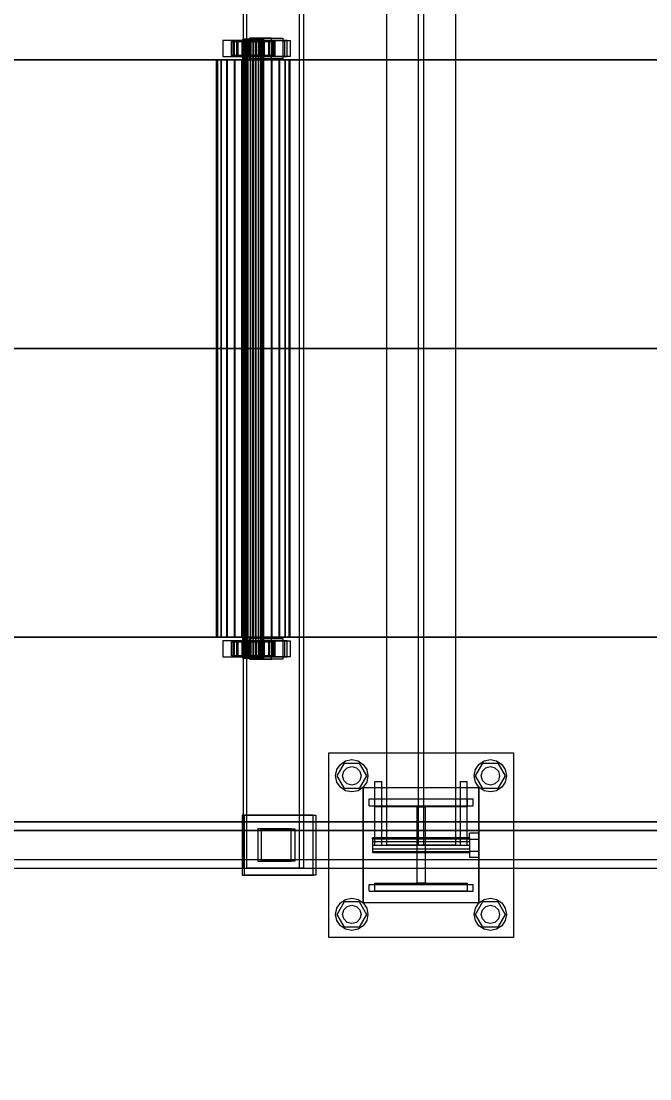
# Model space of a CAD drawing. Header units: millimetres. Extents: x -191664 to 191490, y -197311 to 10263.
# Drawn here: x 36052 to 36597, y -18632 to -17716 of the extents above; entities that cross this region are included whole.
import ezdxf

# ---------------------------------------------------------------- set-up
doc = ezdxf.new("R2010")
doc.units = ezdxf.units.MM
doc.layers.add('COTAS_INSTALACION_P', color=30, linetype='Continuous', lineweight=0)
doc.layers.add('superior_C03', color=7, linetype='Continuous', lineweight=0)
doc.dimstyles.new('PLANTA_100', dxfattribs={"dimtxt": 250, "dimasz": 150, "dimexe": 150, "dimexo": 80, "dimgap": 100, "dimtad": 1, "dimtih": 1, "dimtoh": 1, "dimdec": 1, "dimdsep": 46, "dimcen": 0.09, "dimclrd": 1, "dimclre": 1, "dimclrt": 1, "dimadec": 0, "dimazin": 0, "dimtfac": 1, "dimtdec": 4, "dimtofl": 0, "dimtmove": 0, "dimatfit": 3, "dimfxl": 1, "dimtolj": 1, "dimtzin": 0, "dimarcsym": 0})

# ---------------------------------------------------------------- blocks, each defined once
blk = doc.blocks.new('*D5')
at = {"layer": 'COTAS_INSTALACION_P', "color": 1, "lineweight": -2, "transparency": 16777216}
for p, q in [((-1000, -18080), (-1000, -25850)), ((60117.12, -18080), (60117.12, -25850)), ((-850, -25700), (59967.12, -25700))]:
    blk.add_line(p, q, dxfattribs=at)
at = {"layer": 'COTAS_INSTALACION_P', "color": 1, "transparency": 16777216}
for points in [[(-850, -25675), (-850, -25725), (-1000, -25700)], [(59967.12, -25675), (59967.12, -25725), (60117.12, -25700)]]:
    blk.add_solid(points, dxfattribs=at)
at = {"layer": 'Defpoints', "color": 0, "transparency": 16777216}
for p in [(-1000, -18000), (60117.12, -18000), (60117.12, -25700)]:
    blk.add_point(p, dxfattribs=at)

msp = doc.modelspace()

# ---------------------------------------------------------------- linework, layer by layer
at = {"layer": 'superior_C03', "color": 139, "true_color": 0x354b57}
for p, q in [((36244.72, -17550), (36244.72, -18450)), ((36247.95, -18450), (36247.95, -17550)), ((36293.64, -18450), (36293.64, -17550)), ((36296.87, -17550), (36296.87, -18450)), ((36368.85, -17570), (36368.85, -18430)), ((36396.35, -17570), (36396.35, -18430)), ((36401.35, -18430), (36401.35, -17570)), ((36428.85, -18430), (36428.85, -17570)), ((36236.77, -17733), (36227.14, -17733)), ((36227.14, -17733), (36227.14, -17747)), ((36240.07, -17733), (36227.14, -17733)), ((36282.86, -17733), (36236.64, -17733)), ((36236.64, -17733), (36236.64, -17747)), ((36239.33, -17733), (36236.64, -17733)), ((36236.77, -17747), (36236.77, -17733)), ((36236.77, -17733), (36249.7, -17733)), ((36239.33, -17747), (36239.33, -17733)), ((36239.33, -17733), (36285.56, -17733)), ((36240.07, -17747), (36240.07, -17733)), ((36240.07, -17733), (36249.7, -17733)), ((36249.7, -17733), (36249.7, -17747)), ((36269.38, -17731), (36250.12, -17731)), ((36250.12, -17731), (36250.12, -17749)), ((36259.82, -17731), (36250.12, -17731)), ((36267.59, -17733), (36257.96, -17733)), ((36257.96, -17733), (36257.96, -17747)), ((36270.88, -17733), (36257.96, -17733)), ((36259.82, -17749), (36259.82, -17731)), ((36259.82, -17731), (36279.08, -17731)), ((36267.59, -17747), (36267.59, -17733)), ((36267.59, -17733), (36280.51, -17733)), ((36269.38, -17749), (36269.38, -17731)), ((36269.38, -17731), (36279.08, -17731)), ((36270.88, -17747), (36270.88, -17733)), ((36270.88, -17733), (36280.51, -17733)), ((36279.08, -17731), (36279.08, -17749)), ((36280.51, -17733), (36280.51, -17747)), ((36282.86, -17747), (36282.86, -17733)), ((36282.86, -17733), (36285.56, -17733)), ((36285.56, -17733), (36285.56, -17747)), ((36227.14, -17747), (36236.77, -17747)), ((36227.14, -17747), (36240.07, -17747)), ((36236.64, -17747), (36282.86, -17747)), ((36236.64, -17747), (36239.33, -17747)), ((36249.7, -17747), (36236.77, -17747)), ((36285.56, -17747), (36239.33, -17747)), ((36249.7, -17747), (36240.07, -17747)), ((36250.12, -17749), (36269.38, -17749)), ((36259.82, -17749), (36250.12, -17749)), ((36257.96, -17747), (36267.59, -17747)), ((36257.96, -17747), (36270.88, -17747)), ((36279.08, -17749), (36259.82, -17749)), ((36280.51, -17747), (36267.59, -17747)), ((36279.08, -17749), (36269.38, -17749)), ((36280.51, -17747), (36270.88, -17747)), ((36285.56, -17747), (36282.86, -17747)), ((36236.77, -18253), (36227.14, -18253)), ((36227.14, -18253), (36227.14, -18267)), ((36240.07, -18253), (36227.14, -18253)), ((36282.86, -18253), (36236.64, -18253)), ((36236.64, -18253), (36236.64, -18267)), ((36239.33, -18253), (36236.64, -18253)), ((36236.77, -18267), (36236.77, -18253)), ((36236.77, -18253), (36249.7, -18253)), ((36239.33, -18267), (36239.33, -18253)), ((36239.33, -18253), (36285.56, -18253)), ((36240.07, -18267), (36240.07, -18253)), ((36240.07, -18253), (36249.7, -18253)), ((36249.7, -18253), (36249.7, -18267)), ((36269.38, -18251), (36250.12, -18251)), ((36250.12, -18251), (36250.12, -18269)), ((36259.82, -18251), (36250.12, -18251)), ((36267.59, -18253), (36257.96, -18253)), ((36257.96, -18253), (36257.96, -18267)), ((36270.88, -18253), (36257.96, -18253)), ((36259.82, -18269), (36259.82, -18251)), ((36259.82, -18251), (36279.08, -18251)), ((36267.59, -18267), (36267.59, -18253)), ((36267.59, -18253), (36280.51, -18253)), ((36269.38, -18269), (36269.38, -18251)), ((36269.38, -18251), (36279.08, -18251)), ((36270.88, -18267), (36270.88, -18253)), ((36270.88, -18253), (36280.51, -18253)), ((36279.08, -18251), (36279.08, -18269)), ((36280.51, -18253), (36280.51, -18267)), ((36282.86, -18267), (36282.86, -18253)), ((36282.86, -18253), (36285.56, -18253)), ((36285.56, -18253), (36285.56, -18267)), ((36227.14, -18267), (36236.77, -18267)), ((36227.14, -18267), (36240.07, -18267)), ((36236.64, -18267), (36282.86, -18267)), ((36236.64, -18267), (36239.33, -18267)), ((36249.7, -18267), (36236.77, -18267)), ((36285.56, -18267), (36239.33, -18267)), ((36249.7, -18267), (36240.07, -18267)), ((36257.96, -18267), (36267.59, -18267)), ((36257.96, -18267), (36270.88, -18267)), ((36280.51, -18267), (36267.59, -18267)), ((36280.51, -18267), (36270.88, -18267)), ((36285.56, -18267), (36282.86, -18267)), ((36250.12, -18269), (36269.38, -18269)), ((36259.82, -18269), (36250.12, -18269)), ((36279.08, -18269), (36259.82, -18269)), ((36279.08, -18269), (36269.38, -18269)), ((36358.85, -18397), (36358.85, -18390)), ((36358.85, -18390), (36438.85, -18390)), ((36438.85, -18390), (36438.85, -18397)), ((36305.38, -18404), (36243.75, -18404)), ((36243.75, -18404), (36243.75, -18456)), ((36245.9, -18404), (36243.75, -18404)), ((36245.9, -18456), (36245.9, -18404)), ((36245.9, -18404), (36307.54, -18404)), ((36305.38, -18456), (36305.38, -18404)), ((36305.38, -18404), (36307.54, -18404)), ((36307.54, -18404), (36307.54, -18456)), ((36438.85, -18397), (36358.85, -18397)), ((36395.35, -18463), (36395.35, -18397)), ((36395.35, -18397), (36402.35, -18397)), ((36402.35, -18397), (36402.35, -18463)), ((36690.02, -18410), (35534.36, -18410)), ((35545.13, -18410), (36700.79, -18410)), ((36780.24, -18410), (35624.58, -18410)), ((35638.04, -18410), (36793.71, -18410)), ((35539.69, -18417.5), (36786.92, -18417.5)), ((36787.03, -18417.5), (35539.8, -18417.5)), ((36286.32, -18416), (36257.42, -18416)), ((36257.42, -18416), (36257.42, -18444)), ((36260.66, -18416), (36257.42, -18416)), ((36260.66, -18444), (36260.66, -18416)), ((36260.66, -18416), (36289.55, -18416)), ((36286.32, -18444), (36286.32, -18416)), ((36286.32, -18416), (36289.55, -18416)), ((36289.55, -18416), (36289.55, -18444)), ((36428.85, -18430), (36368.85, -18430)), ((36401.35, -18430), (36396.35, -18430)), ((35534.36, -18450), (36690.02, -18450)), ((35539.69, -18442.5), (36786.92, -18442.5)), ((35539.8, -18442.5), (36787.03, -18442.5)), ((35545.13, -18450), (36700.79, -18450)), ((35624.58, -18450), (36780.24, -18450)), ((35638.04, -18450), (36793.71, -18450)), ((36244.72, -18450), (36293.64, -18450)), ((36244.72, -18450), (36247.95, -18450)), ((36296.87, -18450), (36247.95, -18450)), ((36257.42, -18444), (36286.32, -18444)), ((36257.42, -18444), (36260.66, -18444)), ((36289.55, -18444), (36260.66, -18444)), ((36289.55, -18444), (36286.32, -18444)), ((36296.87, -18450), (36293.64, -18450)), ((36243.75, -18456), (36305.38, -18456)), ((36243.75, -18456), (36245.9, -18456)), ((36307.54, -18456), (36245.9, -18456)), ((36307.54, -18456), (36305.38, -18456)), ((36358.85, -18470), (36358.85, -18463)), ((36358.85, -18463), (36438.85, -18463)), ((36402.35, -18463), (36395.35, -18463)), ((36438.85, -18463), (36438.85, -18470)), ((36438.85, -18470), (36358.85, -18470))]:
    msp.add_line(p, q, dxfattribs=at)
at = {"layer": 'superior_C03', "color": 155, "true_color": 0x617580}
for p, q in [((36235.15, -17734), (36234.56, -17734)), ((36234.56, -17734), (36244.56, -17734)), ((36234.56, -17746), (36234.56, -17734)), ((36234.56, -17734), (36235.26, -17734)), ((36237, -17734), (36235.15, -17734)), ((36235.15, -17734), (36244.84, -17734)), ((36235.15, -17746), (36235.15, -17734)), ((36235.26, -17734), (36244.89, -17734)), ((36235.26, -17746), (36235.26, -17734)), ((36235.26, -17734), (36237.21, -17734)), ((36239.98, -17734), (36237, -17734)), ((36237, -17734), (36245.71, -17734)), ((36237, -17746), (36237, -17734)), ((36237.21, -17734), (36245.81, -17734)), ((36237.21, -17746), (36237.21, -17734)), ((36237.21, -17734), (36240.27, -17734)), ((36243.88, -17734), (36239.98, -17734)), ((36239.98, -17734), (36247.12, -17734)), ((36239.98, -17746), (36239.98, -17734)), ((36240.27, -17734), (36247.26, -17734)), ((36240.27, -17746), (36240.27, -17734)), ((36240.27, -17734), (36244.24, -17734)), ((36248.44, -17734), (36243.88, -17734)), ((36243.88, -17734), (36248.97, -17734)), ((36243.88, -17746), (36243.88, -17734)), ((36244.24, -17734), (36249.14, -17734)), ((36244.24, -17746), (36244.24, -17734)), ((36244.24, -17734), (36248.84, -17734)), ((36244.56, -17734), (36244.84, -17734)), ((36244.56, -17734), (36244.56, -17746)), ((36244.89, -17734), (36244.56, -17734)), ((36244.84, -17734), (36245.71, -17734)), ((36244.84, -17734), (36244.84, -17746)), ((36244.89, -17734), (36244.89, -17746)), ((36245.81, -17734), (36244.89, -17734)), ((36245.71, -17734), (36247.12, -17734)), ((36245.71, -17734), (36245.71, -17746)), ((36245.81, -17734), (36245.81, -17746)), ((36247.26, -17734), (36245.81, -17734)), ((36247.12, -17734), (36248.97, -17734)), ((36247.12, -17734), (36247.12, -17746)), ((36247.26, -17734), (36247.26, -17746)), ((36249.14, -17734), (36247.26, -17734)), ((36253.35, -17734), (36248.44, -17734)), ((36248.44, -17734), (36251.13, -17734)), ((36248.44, -17746), (36248.44, -17734)), ((36248.84, -17734), (36251.32, -17734)), ((36248.84, -17746), (36248.84, -17734)), ((36248.84, -17734), (36253.76, -17734)), ((36248.97, -17734), (36251.13, -17734)), ((36248.97, -17734), (36248.97, -17746)), ((36249.14, -17734), (36249.14, -17746)), ((36251.32, -17734), (36249.14, -17734)), ((36251.13, -17734), (36253.46, -17734)), ((36251.13, -17734), (36251.13, -17746)), ((36251.32, -17734), (36251.32, -17746)), ((36253.65, -17734), (36251.32, -17734)), ((36258.27, -17734), (36253.35, -17734)), ((36253.35, -17734), (36253.46, -17734)), ((36253.35, -17746), (36253.35, -17734)), ((36253.46, -17734), (36255.79, -17734)), ((36253.46, -17734), (36253.46, -17746)), ((36253.76, -17734), (36253.65, -17734)), ((36253.65, -17734), (36253.65, -17746)), ((36255.98, -17734), (36253.65, -17734)), ((36253.76, -17746), (36253.76, -17734)), ((36253.76, -17734), (36258.67, -17734)), ((36258.27, -17734), (36255.79, -17734)), ((36255.79, -17734), (36257.97, -17734)), ((36255.79, -17734), (36255.79, -17746)), ((36258.67, -17734), (36255.98, -17734)), ((36255.98, -17734), (36255.98, -17746)), ((36258.14, -17734), (36255.98, -17734)), ((36262.88, -17734), (36257.97, -17734)), ((36257.97, -17734), (36259.85, -17734)), ((36257.97, -17734), (36257.97, -17746)), ((36263.24, -17734), (36258.14, -17734)), ((36258.14, -17734), (36258.14, -17746)), ((36259.99, -17734), (36258.14, -17734)), ((36262.88, -17734), (36258.27, -17734)), ((36258.27, -17746), (36258.27, -17734)), ((36258.67, -17746), (36258.67, -17734)), ((36258.67, -17734), (36263.24, -17734)), ((36266.84, -17734), (36259.85, -17734)), ((36259.85, -17734), (36261.3, -17734)), ((36259.85, -17734), (36259.85, -17746)), ((36267.14, -17734), (36259.99, -17734)), ((36259.99, -17734), (36259.99, -17746)), ((36261.4, -17734), (36259.99, -17734)), ((36269.91, -17734), (36261.3, -17734)), ((36261.3, -17734), (36262.22, -17734)), ((36261.3, -17734), (36261.3, -17746)), ((36270.11, -17734), (36261.4, -17734)), ((36261.4, -17734), (36261.4, -17746)), ((36262.27, -17734), (36261.4, -17734)), ((36262.22, -17734), (36271.85, -17734)), ((36262.22, -17746), (36262.22, -17734)), ((36262.22, -17734), (36262.56, -17734)), ((36271.96, -17734), (36262.27, -17734)), ((36262.27, -17734), (36262.27, -17746)), ((36262.56, -17734), (36262.27, -17734)), ((36272.56, -17734), (36262.56, -17734)), ((36262.56, -17734), (36262.56, -17746)), ((36266.84, -17734), (36262.88, -17734)), ((36262.88, -17746), (36262.88, -17734)), ((36263.24, -17746), (36263.24, -17734)), ((36263.24, -17734), (36267.14, -17734)), ((36269.91, -17734), (36266.84, -17734)), ((36266.84, -17746), (36266.84, -17734)), ((36267.14, -17746), (36267.14, -17734)), ((36267.14, -17734), (36270.11, -17734)), ((36271.85, -17734), (36269.91, -17734)), ((36269.91, -17746), (36269.91, -17734)), ((36270.11, -17746), (36270.11, -17734)), ((36270.11, -17734), (36271.96, -17734)), ((36271.85, -17734), (36271.85, -17746)), ((36272.56, -17734), (36271.85, -17734)), ((36271.96, -17746), (36271.96, -17734)), ((36271.96, -17734), (36272.56, -17734)), ((36272.56, -17746), (36272.56, -17734)), ((36244.56, -17746), (36234.56, -17746)), ((36234.56, -17746), (36235.15, -17746)), ((36235.26, -17746), (36234.56, -17746)), ((36244.84, -17746), (36235.15, -17746)), ((36235.15, -17746), (36237, -17746)), ((36244.89, -17746), (36235.26, -17746)), ((36237.21, -17746), (36235.26, -17746)), ((36245.71, -17746), (36237, -17746)), ((36237, -17746), (36239.98, -17746)), ((36245.81, -17746), (36237.21, -17746)), ((36240.27, -17746), (36237.21, -17746)), ((36247.12, -17746), (36239.98, -17746)), ((36239.98, -17746), (36243.88, -17746)), ((36247.26, -17746), (36240.27, -17746)), ((36244.24, -17746), (36240.27, -17746)), ((36248.97, -17746), (36243.88, -17746)), ((36243.88, -17746), (36248.44, -17746)), ((36249.14, -17746), (36244.24, -17746)), ((36248.84, -17746), (36244.24, -17746)), ((36244.84, -17746), (36244.56, -17746)), ((36244.56, -17746), (36244.89, -17746)), ((36245.71, -17746), (36244.84, -17746)), ((36244.89, -17746), (36245.81, -17746)), ((36247.12, -17746), (36245.71, -17746)), ((36245.81, -17746), (36247.26, -17746)), ((36248.97, -17746), (36247.12, -17746)), ((36247.26, -17746), (36249.14, -17746)), ((36251.13, -17746), (36248.44, -17746)), ((36248.44, -17746), (36253.35, -17746)), ((36251.32, -17746), (36248.84, -17746)), ((36253.76, -17746), (36248.84, -17746)), ((36251.13, -17746), (36248.97, -17746)), ((36249.14, -17746), (36251.32, -17746)), ((36253.46, -17746), (36251.13, -17746)), ((36251.32, -17746), (36253.65, -17746)), ((36253.46, -17746), (36253.35, -17746)), ((36253.35, -17746), (36258.27, -17746)), ((36255.79, -17746), (36253.46, -17746)), ((36253.65, -17746), (36253.76, -17746)), ((36253.65, -17746), (36255.98, -17746)), ((36258.67, -17746), (36253.76, -17746)), ((36257.97, -17746), (36255.79, -17746)), ((36255.79, -17746), (36258.27, -17746)), ((36255.98, -17746), (36258.67, -17746)), ((36255.98, -17746), (36258.14, -17746)), ((36259.85, -17746), (36257.97, -17746)), ((36257.97, -17746), (36262.88, -17746)), ((36258.14, -17746), (36263.24, -17746)), ((36258.14, -17746), (36259.99, -17746)), ((36258.27, -17746), (36262.88, -17746)), ((36263.24, -17746), (36258.67, -17746)), ((36261.3, -17746), (36259.85, -17746)), ((36259.85, -17746), (36266.84, -17746)), ((36259.99, -17746), (36267.14, -17746)), ((36259.99, -17746), (36261.4, -17746)), ((36262.22, -17746), (36261.3, -17746)), ((36261.3, -17746), (36269.91, -17746)), ((36261.4, -17746), (36270.11, -17746)), ((36261.4, -17746), (36262.27, -17746)), ((36271.85, -17746), (36262.22, -17746)), ((36262.56, -17746), (36262.22, -17746)), ((36262.27, -17746), (36271.96, -17746)), ((36262.27, -17746), (36262.56, -17746)), ((36262.56, -17746), (36272.56, -17746)), ((36262.88, -17746), (36266.84, -17746)), ((36267.14, -17746), (36263.24, -17746)), ((36266.84, -17746), (36269.91, -17746)), ((36270.11, -17746), (36267.14, -17746)), ((36269.91, -17746), (36271.85, -17746)), ((36271.96, -17746), (36270.11, -17746)), ((36271.85, -17746), (36272.56, -17746)), ((36272.56, -17746), (36271.96, -17746)), ((36235.15, -18254), (36234.56, -18254)), ((36234.56, -18254), (36244.56, -18254)), ((36234.56, -18266), (36234.56, -18254)), ((36234.56, -18254), (36235.26, -18254)), ((36237, -18254), (36235.15, -18254)), ((36235.15, -18254), (36244.84, -18254)), ((36235.15, -18266), (36235.15, -18254)), ((36235.26, -18254), (36244.89, -18254)), ((36235.26, -18266), (36235.26, -18254)), ((36235.26, -18254), (36237.21, -18254)), ((36239.98, -18254), (36237, -18254)), ((36237, -18254), (36245.71, -18254)), ((36237, -18266), (36237, -18254)), ((36237.21, -18254), (36245.81, -18254)), ((36237.21, -18266), (36237.21, -18254)), ((36237.21, -18254), (36240.27, -18254)), ((36243.88, -18254), (36239.98, -18254)), ((36239.98, -18254), (36247.12, -18254)), ((36239.98, -18266), (36239.98, -18254)), ((36240.27, -18254), (36247.26, -18254)), ((36240.27, -18266), (36240.27, -18254)), ((36240.27, -18254), (36244.24, -18254)), ((36248.44, -18254), (36243.88, -18254)), ((36243.88, -18254), (36248.97, -18254)), ((36243.88, -18266), (36243.88, -18254)), ((36244.24, -18254), (36249.14, -18254)), ((36244.24, -18266), (36244.24, -18254)), ((36244.24, -18254), (36248.84, -18254)), ((36244.56, -18254), (36244.84, -18254)), ((36244.56, -18254), (36244.56, -18266)), ((36244.89, -18254), (36244.56, -18254)), ((36244.84, -18254), (36245.71, -18254)), ((36244.84, -18254), (36244.84, -18266)), ((36244.89, -18254), (36244.89, -18266)), ((36245.81, -18254), (36244.89, -18254)), ((36245.71, -18254), (36247.12, -18254)), ((36245.71, -18254), (36245.71, -18266)), ((36245.81, -18254), (36245.81, -18266)), ((36247.26, -18254), (36245.81, -18254)), ((36247.12, -18254), (36248.97, -18254)), ((36247.12, -18254), (36247.12, -18266)), ((36247.26, -18254), (36247.26, -18266)), ((36249.14, -18254), (36247.26, -18254)), ((36253.35, -18254), (36248.44, -18254)), ((36248.44, -18254), (36251.13, -18254)), ((36248.44, -18266), (36248.44, -18254)), ((36248.84, -18254), (36251.32, -18254)), ((36248.84, -18266), (36248.84, -18254)), ((36248.84, -18254), (36253.76, -18254)), ((36248.97, -18254), (36251.13, -18254)), ((36248.97, -18254), (36248.97, -18266)), ((36249.14, -18254), (36249.14, -18266)), ((36251.32, -18254), (36249.14, -18254)), ((36251.13, -18254), (36253.46, -18254)), ((36251.13, -18254), (36251.13, -18266)), ((36251.32, -18254), (36251.32, -18266)), ((36253.65, -18254), (36251.32, -18254)), ((36258.27, -18254), (36253.35, -18254)), ((36253.35, -18254), (36253.46, -18254)), ((36253.35, -18266), (36253.35, -18254)), ((36253.46, -18254), (36255.79, -18254)), ((36253.46, -18254), (36253.46, -18266)), ((36253.76, -18254), (36253.65, -18254)), ((36253.65, -18254), (36253.65, -18266)), ((36255.98, -18254), (36253.65, -18254)), ((36253.76, -18266), (36253.76, -18254)), ((36253.76, -18254), (36258.67, -18254)), ((36258.27, -18254), (36255.79, -18254)), ((36255.79, -18254), (36257.97, -18254)), ((36255.79, -18254), (36255.79, -18266)), ((36258.67, -18254), (36255.98, -18254)), ((36255.98, -18254), (36255.98, -18266)), ((36258.14, -18254), (36255.98, -18254)), ((36262.88, -18254), (36257.97, -18254)), ((36257.97, -18254), (36259.85, -18254)), ((36257.97, -18254), (36257.97, -18266)), ((36263.24, -18254), (36258.14, -18254)), ((36258.14, -18254), (36258.14, -18266)), ((36259.99, -18254), (36258.14, -18254)), ((36262.88, -18254), (36258.27, -18254)), ((36258.27, -18266), (36258.27, -18254)), ((36258.67, -18266), (36258.67, -18254)), ((36258.67, -18254), (36263.24, -18254)), ((36266.84, -18254), (36259.85, -18254)), ((36259.85, -18254), (36261.3, -18254)), ((36259.85, -18254), (36259.85, -18266)), ((36267.14, -18254), (36259.99, -18254)), ((36259.99, -18254), (36259.99, -18266)), ((36261.4, -18254), (36259.99, -18254)), ((36269.91, -18254), (36261.3, -18254)), ((36261.3, -18254), (36262.22, -18254)), ((36261.3, -18254), (36261.3, -18266)), ((36270.11, -18254), (36261.4, -18254)), ((36261.4, -18254), (36261.4, -18266)), ((36262.27, -18254), (36261.4, -18254)), ((36262.22, -18254), (36271.85, -18254)), ((36262.22, -18266), (36262.22, -18254)), ((36262.22, -18254), (36262.56, -18254)), ((36271.96, -18254), (36262.27, -18254)), ((36262.27, -18254), (36262.27, -18266)), ((36262.56, -18254), (36262.27, -18254)), ((36272.56, -18254), (36262.56, -18254)), ((36262.56, -18254), (36262.56, -18266)), ((36266.84, -18254), (36262.88, -18254)), ((36262.88, -18266), (36262.88, -18254)), ((36263.24, -18266), (36263.24, -18254)), ((36263.24, -18254), (36267.14, -18254)), ((36269.91, -18254), (36266.84, -18254)), ((36266.84, -18266), (36266.84, -18254)), ((36267.14, -18266), (36267.14, -18254)), ((36267.14, -18254), (36270.11, -18254)), ((36271.85, -18254), (36269.91, -18254)), ((36269.91, -18266), (36269.91, -18254)), ((36270.11, -18266), (36270.11, -18254)), ((36270.11, -18254), (36271.96, -18254)), ((36271.85, -18254), (36271.85, -18266)), ((36272.56, -18254), (36271.85, -18254)), ((36271.96, -18266), (36271.96, -18254)), ((36271.96, -18254), (36272.56, -18254)), ((36272.56, -18266), (36272.56, -18254)), ((36244.56, -18266), (36234.56, -18266)), ((36234.56, -18266), (36235.15, -18266)), ((36235.26, -18266), (36234.56, -18266)), ((36244.84, -18266), (36235.15, -18266)), ((36235.15, -18266), (36237, -18266)), ((36244.89, -18266), (36235.26, -18266)), ((36237.21, -18266), (36235.26, -18266)), ((36245.71, -18266), (36237, -18266)), ((36237, -18266), (36239.98, -18266)), ((36245.81, -18266), (36237.21, -18266)), ((36240.27, -18266), (36237.21, -18266)), ((36247.12, -18266), (36239.98, -18266)), ((36239.98, -18266), (36243.88, -18266)), ((36247.26, -18266), (36240.27, -18266)), ((36244.24, -18266), (36240.27, -18266)), ((36248.97, -18266), (36243.88, -18266)), ((36243.88, -18266), (36248.44, -18266)), ((36249.14, -18266), (36244.24, -18266)), ((36248.84, -18266), (36244.24, -18266)), ((36244.84, -18266), (36244.56, -18266)), ((36244.56, -18266), (36244.89, -18266)), ((36245.71, -18266), (36244.84, -18266)), ((36244.89, -18266), (36245.81, -18266)), ((36247.12, -18266), (36245.71, -18266)), ((36245.81, -18266), (36247.26, -18266)), ((36248.97, -18266), (36247.12, -18266)), ((36247.26, -18266), (36249.14, -18266)), ((36251.13, -18266), (36248.44, -18266)), ((36248.44, -18266), (36253.35, -18266)), ((36251.32, -18266), (36248.84, -18266)), ((36253.76, -18266), (36248.84, -18266)), ((36251.13, -18266), (36248.97, -18266)), ((36249.14, -18266), (36251.32, -18266)), ((36253.46, -18266), (36251.13, -18266)), ((36251.32, -18266), (36253.65, -18266)), ((36253.46, -18266), (36253.35, -18266)), ((36253.35, -18266), (36258.27, -18266)), ((36255.79, -18266), (36253.46, -18266)), ((36253.65, -18266), (36253.76, -18266)), ((36253.65, -18266), (36255.98, -18266)), ((36258.67, -18266), (36253.76, -18266)), ((36257.97, -18266), (36255.79, -18266)), ((36255.79, -18266), (36258.27, -18266)), ((36255.98, -18266), (36258.67, -18266)), ((36255.98, -18266), (36258.14, -18266)), ((36259.85, -18266), (36257.97, -18266)), ((36257.97, -18266), (36262.88, -18266)), ((36258.14, -18266), (36263.24, -18266)), ((36258.14, -18266), (36259.99, -18266)), ((36258.27, -18266), (36262.88, -18266)), ((36263.24, -18266), (36258.67, -18266)), ((36261.3, -18266), (36259.85, -18266)), ((36259.85, -18266), (36266.84, -18266)), ((36259.99, -18266), (36267.14, -18266)), ((36259.99, -18266), (36261.4, -18266)), ((36262.22, -18266), (36261.3, -18266)), ((36261.3, -18266), (36269.91, -18266)), ((36261.4, -18266), (36270.11, -18266)), ((36261.4, -18266), (36262.27, -18266)), ((36271.85, -18266), (36262.22, -18266)), ((36262.56, -18266), (36262.22, -18266)), ((36262.27, -18266), (36271.96, -18266)), ((36262.27, -18266), (36262.56, -18266)), ((36262.56, -18266), (36272.56, -18266)), ((36262.88, -18266), (36266.84, -18266)), ((36267.14, -18266), (36263.24, -18266)), ((36266.84, -18266), (36269.91, -18266)), ((36270.11, -18266), (36267.14, -18266)), ((36269.91, -18266), (36271.85, -18266)), ((36271.96, -18266), (36270.11, -18266)), ((36271.85, -18266), (36272.56, -18266)), ((36272.56, -18266), (36271.96, -18266))]:
    msp.add_line(p, q, dxfattribs=at)
at = {"layer": 'superior_C03', "color": 9, "true_color": 0xbac6cb}
for p, q in [((36244.84, -17732), (36244.56, -17732)), ((36244.56, -17732), (36244.89, -17732)), ((36244.56, -18268), (36244.56, -17732)), ((36245.71, -17732), (36244.84, -17732)), ((36244.84, -18268), (36244.84, -17732)), ((36244.89, -17732), (36245.81, -17732)), ((36244.89, -18268), (36244.89, -17732)), ((36247.12, -17732), (36245.71, -17732)), ((36245.71, -18268), (36245.71, -17732)), ((36245.81, -17732), (36247.26, -17732)), ((36245.81, -18268), (36245.81, -17732)), ((36248.97, -17732), (36247.12, -17732)), ((36247.12, -18268), (36247.12, -17732)), ((36247.26, -17732), (36249.14, -17732)), ((36247.26, -18268), (36247.26, -17732)), ((36251.13, -17732), (36248.97, -17732)), ((36248.97, -18268), (36248.97, -17732)), ((36249.14, -17732), (36251.32, -17732)), ((36249.14, -18268), (36249.14, -17732)), ((36253.46, -17732), (36251.13, -17732)), ((36251.13, -18268), (36251.13, -17732)), ((36251.32, -17732), (36253.65, -17732)), ((36251.32, -18268), (36251.32, -17732)), ((36255.79, -17732), (36253.46, -17732)), ((36253.46, -18268), (36253.46, -17732)), ((36253.65, -17732), (36255.98, -17732)), ((36253.65, -18268), (36253.65, -17732)), ((36257.97, -17732), (36255.79, -17732)), ((36255.79, -18268), (36255.79, -17732)), ((36255.98, -17732), (36258.14, -17732)), ((36255.98, -18268), (36255.98, -17732)), ((36259.85, -17732), (36257.97, -17732)), ((36257.97, -18268), (36257.97, -17732)), ((36258.14, -17732), (36259.99, -17732)), ((36258.14, -18268), (36258.14, -17732)), ((36261.3, -17732), (36259.85, -17732)), ((36259.85, -18268), (36259.85, -17732)), ((36259.99, -17732), (36261.4, -17732)), ((36259.99, -18268), (36259.99, -17732)), ((36262.22, -17732), (36261.3, -17732)), ((36261.3, -18268), (36261.3, -17732)), ((36261.4, -17732), (36262.27, -17732)), ((36261.4, -18268), (36261.4, -17732)), ((36262.56, -17732), (36262.22, -17732)), ((36262.22, -17732), (36262.22, -18268)), ((36262.27, -17732), (36262.56, -17732)), ((36262.27, -18268), (36262.27, -17732)), ((36262.56, -18268), (36262.56, -17732)), ((36244.89, -18268), (36244.56, -18268)), ((36244.56, -18268), (36244.84, -18268)), ((36244.84, -18268), (36245.71, -18268)), ((36245.81, -18268), (36244.89, -18268)), ((36245.71, -18268), (36247.12, -18268)), ((36247.26, -18268), (36245.81, -18268)), ((36247.12, -18268), (36248.97, -18268)), ((36249.14, -18268), (36247.26, -18268)), ((36248.97, -18268), (36251.13, -18268)), ((36251.32, -18268), (36249.14, -18268)), ((36251.13, -18268), (36253.46, -18268)), ((36253.65, -18268), (36251.32, -18268)), ((36253.46, -18268), (36255.79, -18268)), ((36255.98, -18268), (36253.65, -18268)), ((36255.79, -18268), (36257.97, -18268)), ((36258.14, -18268), (36255.98, -18268)), ((36257.97, -18268), (36259.85, -18268)), ((36259.99, -18268), (36258.14, -18268)), ((36259.85, -18268), (36261.3, -18268)), ((36261.4, -18268), (36259.99, -18268)), ((36261.3, -18268), (36262.22, -18268)), ((36262.27, -18268), (36261.4, -18268)), ((36262.22, -18268), (36262.56, -18268)), ((36262.56, -18268), (36262.27, -18268))]:
    msp.add_line(p, q, dxfattribs=at)
at = {"layer": 'superior_C03', "color": 251, "true_color": 0x586d65}
for p, q in [((27467.6, -17750), (36944.05, -17750)), ((36945.39, -17750), (27468.94, -17750)), ((36944.05, -18250), (27467.6, -18250)), ((27468.94, -18250), (36945.39, -18250))]:
    msp.add_line(p, q, dxfattribs=at)
at = {"layer": 'superior_C03', "color": 139, "true_color": 0x345e4e}
for p, q in [((35299.53, -17750), (36243.32, -17750)), ((36244.94, -17750), (35301.15, -17750)), ((36243.32, -17750), (36243.32, -18000)), ((36243.32, -17750), (36244.94, -17750)), ((36243.32, -17750), (36888.57, -17750)), ((36244.94, -18000), (36244.94, -17750)), ((36890.18, -17750), (36244.94, -17750)), ((35299.53, -18000), (36243.32, -18000)), ((36244.94, -18000), (35301.15, -18000)), ((36243.32, -18000), (36243.32, -18250)), ((36243.32, -18000), (36888.57, -18000)), ((36244.94, -18250), (36244.94, -18000)), ((36890.18, -18000), (36244.94, -18000)), ((35299.53, -18250), (36243.32, -18250)), ((35301.15, -18250), (36244.94, -18250)), ((36243.32, -18250), (36244.94, -18250)), ((36243.32, -18250), (36888.57, -18250)), ((36244.94, -18250), (36890.18, -18250))]:
    msp.add_line(p, q, dxfattribs=at)
at = {"layer": 'superior_C03', "color": 252, "true_color": 0x83939a}
for p, q in [((36222.56, -17750), (36221.56, -17750)), ((36221.56, -17750), (36222.74, -17750)), ((36221.56, -18250), (36221.56, -17750)), ((36225.67, -17750), (36222.56, -17750)), ((36222.56, -18250), (36222.56, -17750)), ((36222.74, -17750), (36226.02, -17750)), ((36222.74, -18250), (36222.74, -17750)), ((36230.68, -17750), (36225.67, -17750)), ((36225.67, -18250), (36225.67, -17750)), ((36226.02, -17750), (36231.18, -17750)), ((36226.02, -18250), (36226.02, -17750)), ((36237.26, -17750), (36230.68, -17750)), ((36230.68, -18250), (36230.68, -17750)), ((36231.18, -17750), (36237.86, -17750)), ((36231.18, -18250), (36231.18, -17750)), ((36244.94, -17750), (36237.26, -17750)), ((36237.26, -18250), (36237.26, -17750)), ((36237.86, -17750), (36245.61, -17750)), ((36237.86, -18250), (36237.86, -17750)), ((36253.21, -17750), (36244.94, -17750)), ((36244.94, -18250), (36244.94, -17750)), ((36245.61, -17750), (36253.9, -17750)), ((36245.61, -18250), (36245.61, -17750)), ((36261.5, -17750), (36253.21, -17750)), ((36253.21, -18250), (36253.21, -17750)), ((36253.9, -17750), (36262.17, -17750)), ((36253.9, -18250), (36253.9, -17750)), ((36269.25, -17750), (36261.5, -17750)), ((36261.5, -18250), (36261.5, -17750)), ((36262.17, -17750), (36269.86, -17750)), ((36262.17, -18250), (36262.17, -17750)), ((36275.94, -17750), (36269.25, -17750)), ((36269.25, -18250), (36269.25, -17750)), ((36269.86, -17750), (36276.43, -17750)), ((36269.86, -18250), (36269.86, -17750)), ((36281.09, -17750), (36275.94, -17750)), ((36275.94, -18250), (36275.94, -17750)), ((36276.43, -17750), (36281.44, -17750)), ((36276.43, -18250), (36276.43, -17750)), ((36284.37, -17750), (36281.09, -17750)), ((36281.09, -18250), (36281.09, -17750)), ((36281.44, -17750), (36284.55, -17750)), ((36281.44, -18250), (36281.44, -17750)), ((36285.55, -17750), (36284.37, -17750)), ((36284.37, -17750), (36284.37, -18250)), ((36284.55, -17750), (36285.55, -17750)), ((36284.55, -18250), (36284.55, -17750)), ((36285.55, -18250), (36285.55, -17750)), ((36222.74, -18250), (36221.56, -18250)), ((36221.56, -18250), (36222.56, -18250)), ((36222.56, -18250), (36225.67, -18250)), ((36226.02, -18250), (36222.74, -18250)), ((36225.67, -18250), (36230.68, -18250)), ((36231.18, -18250), (36226.02, -18250)), ((36230.68, -18250), (36237.26, -18250)), ((36237.86, -18250), (36231.18, -18250)), ((36237.26, -18250), (36244.94, -18250)), ((36245.61, -18250), (36237.86, -18250)), ((36244.94, -18250), (36253.21, -18250)), ((36253.9, -18250), (36245.61, -18250)), ((36253.21, -18250), (36261.5, -18250)), ((36262.17, -18250), (36253.9, -18250)), ((36261.5, -18250), (36269.25, -18250)), ((36269.86, -18250), (36262.17, -18250)), ((36269.25, -18250), (36275.94, -18250)), ((36276.43, -18250), (36269.86, -18250)), ((36275.94, -18250), (36281.09, -18250)), ((36281.44, -18250), (36276.43, -18250)), ((36281.09, -18250), (36284.37, -18250)), ((36284.55, -18250), (36281.44, -18250)), ((36284.37, -18250), (36285.55, -18250)), ((36285.55, -18250), (36284.55, -18250))]:
    msp.add_line(p, q, dxfattribs=at)
at = {"layer": 'superior_C03', "color": 251, "true_color": 0x4e626d}
for p, q in [((36318.85, -18510), (36318.85, -18350)), ((36318.85, -18350), (36478.85, -18350)), ((36478.85, -18350), (36478.85, -18510)), ((36358.85, -18430), (36358.85, -18375)), ((36358.85, -18375), (36364.85, -18375)), ((36364.85, -18430), (36364.85, -18375)), ((36432.85, -18430), (36432.85, -18375)), ((36432.85, -18375), (36438.85, -18375)), ((36438.85, -18430), (36438.85, -18375)), ((36348.59, -18480), (36348.59, -18380)), ((36348.59, -18380), (36448.59, -18380)), ((36348.85, -18480), (36348.85, -18380)), ((36348.85, -18380), (36448.85, -18380)), ((36448.59, -18380), (36448.59, -18480)), ((36448.85, -18380), (36448.85, -18480)), ((36353.85, -18390), (36443.85, -18390)), ((36353.85, -18396), (36353.85, -18390)), ((36443.85, -18396), (36443.85, -18390)), ((36353.85, -18396), (36443.85, -18396)), ((36358.85, -18430), (36364.85, -18430)), ((36432.85, -18430), (36438.85, -18430)), ((36353.85, -18464), (36443.85, -18464)), ((36353.85, -18470), (36353.85, -18464)), ((36443.85, -18470), (36443.85, -18464)), ((36353.85, -18470), (36443.85, -18470)), ((36448.59, -18480), (36348.59, -18480)), ((36448.85, -18480), (36348.85, -18480)), ((36478.85, -18510), (36318.85, -18510))]:
    msp.add_line(p, q, dxfattribs=at)
at = {"layer": 'superior_C03', "color": 9, "true_color": 0xaebcc4}
for p, q in [((36326.05, -18370), (36332.45, -18358.91)), ((36328.95, -18360.1), (36333.5, -18357.07)), ((36332.45, -18358.91), (36345.25, -18358.91)), ((36333.5, -18357.07), (36338.85, -18356)), ((36338.85, -18356), (36344.21, -18357.07)), ((36344.21, -18357.07), (36348.75, -18360.1)), ((36345.25, -18358.91), (36351.65, -18370)), ((36446.05, -18370), (36452.45, -18358.91)), ((36448.95, -18360.1), (36453.5, -18357.07)), ((36452.45, -18358.91), (36465.25, -18358.91)), ((36453.5, -18357.07), (36458.85, -18356)), ((36458.85, -18356), (36464.21, -18357.07)), ((36464.21, -18357.07), (36468.75, -18360.1)), ((36465.25, -18358.91), (36471.65, -18370)), ((36324.85, -18370), (36325.92, -18364.64)), ((36325.92, -18364.64), (36328.95, -18360.1)), ((36330.85, -18370), (36331.93, -18366)), ((36331.93, -18366), (36334.85, -18363.07)), ((36334.85, -18363.07), (36338.85, -18362)), ((36338.85, -18362), (36342.85, -18363.07)), ((36342.85, -18363.07), (36345.78, -18366)), ((36345.78, -18366), (36346.85, -18370)), ((36348.75, -18360.1), (36351.79, -18364.64)), ((36351.79, -18364.64), (36352.85, -18370)), ((36444.85, -18370), (36445.92, -18364.64)), ((36445.92, -18364.64), (36448.95, -18360.1)), ((36450.85, -18370), (36451.93, -18366)), ((36451.93, -18366), (36454.85, -18363.07)), ((36454.85, -18363.07), (36458.85, -18362)), ((36458.85, -18362), (36462.85, -18363.07)), ((36462.85, -18363.07), (36465.78, -18366)), ((36465.78, -18366), (36466.85, -18370)), ((36468.75, -18360.1), (36471.79, -18364.64)), ((36471.79, -18364.64), (36472.85, -18370)), ((36325.92, -18375.36), (36324.85, -18370)), ((36328.95, -18379.9), (36325.92, -18375.36)), ((36332.45, -18381.09), (36326.05, -18370)), ((36331.93, -18374), (36330.85, -18370)), ((36334.85, -18376.93), (36331.93, -18374)), ((36338.85, -18378), (36334.85, -18376.93)), ((36342.85, -18376.93), (36338.85, -18378)), ((36345.78, -18374), (36342.85, -18376.93)), ((36351.65, -18370), (36345.25, -18381.09)), ((36346.85, -18370), (36345.78, -18374)), ((36351.79, -18375.36), (36348.75, -18379.9)), ((36352.85, -18370), (36351.79, -18375.36)), ((36445.92, -18375.36), (36444.85, -18370)), ((36448.95, -18379.9), (36445.92, -18375.36)), ((36452.45, -18381.09), (36446.05, -18370)), ((36451.93, -18374), (36450.85, -18370)), ((36454.85, -18376.93), (36451.93, -18374)), ((36458.85, -18378), (36454.85, -18376.93)), ((36462.85, -18376.93), (36458.85, -18378)), ((36465.78, -18374), (36462.85, -18376.93)), ((36471.65, -18370), (36465.25, -18381.09)), ((36466.85, -18370), (36465.78, -18374)), ((36471.79, -18375.36), (36468.75, -18379.9)), ((36472.85, -18370), (36471.79, -18375.36)), ((36333.5, -18382.93), (36328.95, -18379.9)), ((36345.25, -18381.09), (36332.45, -18381.09)), ((36338.85, -18384), (36333.5, -18382.93)), ((36344.21, -18382.93), (36338.85, -18384)), ((36348.75, -18379.9), (36344.21, -18382.93)), ((36453.5, -18382.93), (36448.95, -18379.9)), ((36465.25, -18381.09), (36452.45, -18381.09)), ((36458.85, -18384), (36453.5, -18382.93)), ((36464.21, -18382.93), (36458.85, -18384)), ((36468.75, -18379.9), (36464.21, -18382.93)), ((36440.85, -18424.8), (36440.85, -18419.6)), ((36448.85, -18419.6), (36440.85, -18419.6)), ((36448.85, -18419.6), (36448.85, -18424.8)), ((36356.85, -18424.46), (36356.85, -18423.6)), ((36440.85, -18423.6), (36356.85, -18423.6)), ((36356.85, -18424.46), (36356.85, -18426.8)), ((36356.85, -18424.46), (36440.85, -18424.46)), ((36356.85, -18426.8), (36356.85, -18430)), ((36356.85, -18426.8), (36440.85, -18426.8)), ((36356.85, -18430), (36356.85, -18433.2)), ((36356.85, -18430), (36440.85, -18430)), ((36440.85, -18423.6), (36440.85, -18424.46)), ((36440.85, -18424.46), (36440.85, -18426.8)), ((36440.85, -18424.8), (36440.85, -18435.2)), ((36440.85, -18424.8), (36448.85, -18424.8)), ((36440.85, -18426.8), (36440.85, -18430)), ((36440.85, -18430), (36440.85, -18433.2)), ((36448.85, -18424.8), (36448.85, -18435.2)), ((36356.85, -18433.2), (36356.85, -18435.54)), ((36356.85, -18433.2), (36440.85, -18433.2)), ((36356.85, -18435.54), (36356.85, -18436.4)), ((36356.85, -18435.54), (36440.85, -18435.54)), ((36356.85, -18436.4), (36440.85, -18436.4)), ((36440.85, -18433.2), (36440.85, -18435.54)), ((36440.85, -18435.2), (36440.85, -18440.4)), ((36440.85, -18435.2), (36448.85, -18435.2)), ((36440.85, -18435.54), (36440.85, -18436.4)), ((36440.85, -18440.4), (36448.85, -18440.4)), ((36448.85, -18435.2), (36448.85, -18440.4)), ((36328.95, -18480.1), (36333.5, -18477.07)), ((36333.5, -18477.07), (36338.85, -18476)), ((36338.85, -18476), (36344.21, -18477.07)), ((36344.21, -18477.07), (36348.75, -18480.1)), ((36448.95, -18480.1), (36453.5, -18477.07)), ((36453.5, -18477.07), (36458.85, -18476)), ((36458.85, -18476), (36464.21, -18477.07)), ((36464.21, -18477.07), (36468.75, -18480.1)), ((36324.85, -18490), (36325.92, -18484.64)), ((36325.92, -18484.64), (36328.95, -18480.1)), ((36326.05, -18490), (36332.45, -18478.91)), ((36330.85, -18490), (36331.93, -18486)), ((36331.93, -18486), (36334.85, -18483.07)), ((36332.45, -18478.91), (36345.25, -18478.91)), ((36334.85, -18483.07), (36338.85, -18482)), ((36338.85, -18482), (36342.85, -18483.07)), ((36342.85, -18483.07), (36345.78, -18486)), ((36345.25, -18478.91), (36351.65, -18490)), ((36345.78, -18486), (36346.85, -18490)), ((36348.75, -18480.1), (36351.79, -18484.64)), ((36351.79, -18484.64), (36352.85, -18490)), ((36444.85, -18490), (36445.92, -18484.64)), ((36445.92, -18484.64), (36448.95, -18480.1)), ((36446.05, -18490), (36452.45, -18478.91)), ((36450.85, -18490), (36451.93, -18486)), ((36451.93, -18486), (36454.85, -18483.07)), ((36452.45, -18478.91), (36465.25, -18478.91)), ((36454.85, -18483.07), (36458.85, -18482)), ((36458.85, -18482), (36462.85, -18483.07)), ((36462.85, -18483.07), (36465.78, -18486)), ((36465.25, -18478.91), (36471.65, -18490)), ((36465.78, -18486), (36466.85, -18490)), ((36468.75, -18480.1), (36471.79, -18484.64)), ((36471.79, -18484.64), (36472.85, -18490)), ((36325.92, -18495.36), (36324.85, -18490)), ((36328.95, -18499.9), (36325.92, -18495.36)), ((36332.45, -18501.09), (36326.05, -18490)), ((36331.93, -18494), (36330.85, -18490)), ((36334.85, -18496.93), (36331.93, -18494)), ((36345.78, -18494), (36342.85, -18496.93)), ((36351.65, -18490), (36345.25, -18501.09)), ((36346.85, -18490), (36345.78, -18494)), ((36351.79, -18495.36), (36348.75, -18499.9)), ((36352.85, -18490), (36351.79, -18495.36)), ((36445.92, -18495.36), (36444.85, -18490)), ((36448.95, -18499.9), (36445.92, -18495.36)), ((36452.45, -18501.09), (36446.05, -18490)), ((36451.93, -18494), (36450.85, -18490)), ((36454.85, -18496.93), (36451.93, -18494)), ((36465.78, -18494), (36462.85, -18496.93)), ((36471.65, -18490), (36465.25, -18501.09)), ((36466.85, -18490), (36465.78, -18494)), ((36471.79, -18495.36), (36468.75, -18499.9)), ((36472.85, -18490), (36471.79, -18495.36)), ((36333.5, -18502.93), (36328.95, -18499.9)), ((36345.25, -18501.09), (36332.45, -18501.09)), ((36338.85, -18504), (36333.5, -18502.93)), ((36338.85, -18498), (36334.85, -18496.93)), ((36342.85, -18496.93), (36338.85, -18498)), ((36344.21, -18502.93), (36338.85, -18504)), ((36348.75, -18499.9), (36344.21, -18502.93)), ((36453.5, -18502.93), (36448.95, -18499.9)), ((36465.25, -18501.09), (36452.45, -18501.09)), ((36458.85, -18504), (36453.5, -18502.93)), ((36458.85, -18498), (36454.85, -18496.93)), ((36462.85, -18496.93), (36458.85, -18498)), ((36464.21, -18502.93), (36458.85, -18504)), ((36468.75, -18499.9), (36464.21, -18502.93))]:
    msp.add_line(p, q, dxfattribs=at)

# ---------------------------------------------------------------- dimensions: what is measured, and where the dimension line sits
at = {"layer": 'COTAS_INSTALACION_P'}
dim = msp.add_aligned_dim(p1=(-1000, -18000), p2=(60117.12, -18000), distance=-7700, text='<> P', dimstyle='PLANTA_100', dxfattribs=at)
dim.commit()
dim.dimension.update_dxf_attribs({"geometry": '*D5', "text_midpoint": (29558.56, -25700)})

doc.saveas('drawing.dxf')
